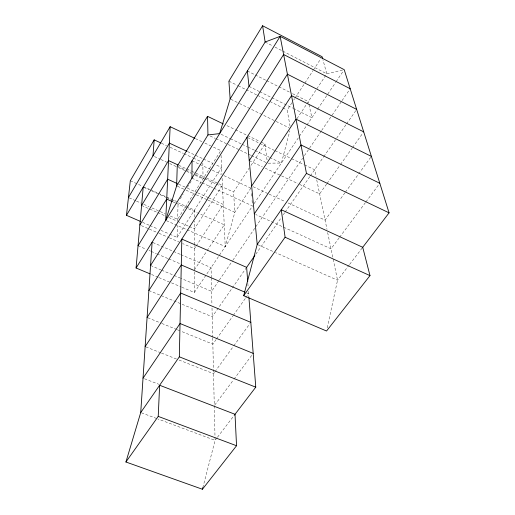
<?xml version="1.0" encoding="UTF-8"?>
<svg xmlns="http://www.w3.org/2000/svg" width="515" height="515" viewBox="0 0 515 515"><rect width="100%" height="100%" fill="white"/><g stroke="black" fill="none" stroke-linecap="round" stroke-linejoin="round"><path stroke-width="0.39" stroke-dasharray="2.58 1.93" d="M181.808 287.216L194.342 292.481L194.374 271.444M194.38 269.1L194.419 245.52M194.419 244.722L194.451 221.012M194.458 217.111L194.47 210.094L178.357 202.878M169.757 234.19L177.096 237.389L177.43 225.583M177.566 220.858L178.081 202.942M327.212 327.894L337.544 280.231L332.98 258.234M202.82 487.699L215.09 440.357L215.013 437.203M268.212 163.171L281.402 163.043L289.861 130.791M166.435 220.69L225.229 246.563L234.853 212.27L251.146 187.724M180.199 198.796L183.128 194.084M187.318 187.357L191.509 180.63M177.096 237.389L221.611 167.459L215.804 164.755M195.726 246.691L194.413 248.7L182.619 243.576M196.164 246.022L223.304 204.455L209.393 198.14M207.918 200.071L234.853 212.27L233.559 192.024L249.279 167.993M251.03 165.321L265.006 143.962L260.693 141.889M290.054 126.188L287.183 110.062L291.986 102.73M293.73 100.058L294.606 98.726M295.037 98.062L312.933 70.716M313.365 70.046L320.787 58.71M194.38 269.886L206.67 251.32M207.114 250.657L224.231 224.804L198.024 213.081M297.001 118.65L306.58 104.217M306.85 103.805L326.78 73.787L342.694 70.014M194.342 292.481L252.556 205.936L213.847 188.213M254.107 203.625L306.554 125.647M306.972 125.023L317.311 109.65M317.736 109.013L335.69 82.323M336.134 81.666L343.312 70.993M218.869 280.733L211.62 291.329L180.726 278.255M219.319 280.076L232.452 260.873M232.902 260.21L302.64 158.247M304.449 155.601L321.206 131.1M321.656 130.443L331.621 115.875M332.072 115.212L341.58 101.307M342.037 100.644L350.187 88.728M246.64 267.356L212.212 316.776L160.667 295.398M255.775 254.236L281.454 217.369M283.289 214.736L284.666 212.759M285.123 212.103L309.888 176.548M310.345 175.892L323.645 156.798M323.768 156.618L346.151 124.482M346.576 123.883L356.206 110.056M216.107 339.578L212.85 344.155L181.074 331.267M216.57 338.922L232.844 316.023M233.308 315.367L245.398 298.359M245.861 297.702L248.648 293.775L246.453 292.835M326.594 184.093L319.635 193.885L298.591 183.932M327.057 183.437L340.048 165.161M340.512 164.51L352.106 148.191M352.569 147.535L363.236 132.522M214.485 372.397L213.538 373.697L178.596 359.856M214.955 371.746L233.366 346.402M233.836 345.752L249.884 323.658M344.928 192.822L325.081 220.143L288.007 202.923M345.398 192.172L358.157 174.611M358.627 173.961L370.916 157.049M214.761 405.015L233.495 379.845M233.977 379.201L252.228 354.674M339.153 237.885L331.023 248.809L255.762 214.536M339.636 237.241L365.457 202.543M365.94 201.906L379.33 183.913M217.034 437.814L215.09 440.357L158.002 419.004M217.51 437.19L235.02 414.292M349.209 264.974L337.544 280.231L275.467 252.575M349.653 264.395L362.727 247.297M141.477 412.824L157.249 418.727M144.522 378.77L158.774 384.261M145.88 346.904L160.751 352.794M161.491 353.084L177.849 359.567M147.824 317.774L161.124 323.169M161.865 323.472L176.645 329.465M177.379 329.767L180.34 330.965M148.887 290.512L159.933 295.095M151.571 274.501L158.208 277.289M158.942 277.604L170.742 282.561M171.482 282.87L181.068 286.9M150.56 265.489L160.86 269.847M161.594 270.156L173.368 275.139M174.102 275.454L179.986 277.939M138.039 245.777L146.086 249.221M149.015 250.477L150.477 251.101M151.21 251.41L156.328 253.605M157.062 253.921L168.038 258.614M168.772 258.929L180.475 263.938M152.858 242.52L180.121 254.275M180.855 254.59L211.073 267.613L211.292 277.096M141.348 225.628L148.719 228.834M149.453 229.149L158.298 232.999M159.032 233.321L168.617 237.486M169.351 237.808L178.937 241.973M142.61 222.351L149.215 225.235M149.949 225.551L158.015 229.072M160.95 230.353L169.023 233.874M129.175 197.869L135.786 200.786M136.514 201.114L140.923 203.058M143.852 204.358L148.99 206.624M151.925 207.925L165.135 213.764M170.272 216.036L177.611 219.281L220.838 150.592L211.427 146.157M141.593 205.479L157.004 212.283M157.738 212.605L165.083 215.849M168.753 217.465L176.825 221.032M177.559 221.36L188.567 226.22M189.301 226.542L194.445 228.808L222.429 185.374L205.678 177.669M173.265 202.015L175.448 202.987M176.175 203.316L197.29 212.759M257.938 244.767L274.74 252.247M130.308 180.759L142.616 186.276M143.344 186.597L149.859 189.514M150.586 189.842L157.828 193.086M158.549 193.408L165.791 196.653M166.512 196.975L176.651 201.513M143.942 187.473L149.067 189.765M151.996 191.078L165.907 197.309M166.641 197.631L171.038 199.601M171.772 199.929L175.428 201.571M177.353 186.224L185.355 189.855M186.082 190.183L195.546 194.47M196.273 194.799L207.191 199.743M178.641 184.183L186.694 187.84M187.428 188.175L196.942 192.494M197.676 192.822L208.659 197.805M154.423 156.547L160.229 159.212M160.95 159.547L166.757 162.212M169.66 163.545L177.643 167.214M178.37 167.549L191.432 173.542M195.056 175.209L203.039 178.879L202.833 163.236M191.941 178.184L201.429 182.529M202.163 182.864L213.12 187.878M178.737 165.276L186.018 168.624M186.745 168.959L191.117 170.967M191.844 171.302L204.951 177.334M177.25 166.145L185.194 169.796M185.915 170.13L190.968 172.448M195.301 174.443L203.959 178.422M204.68 178.757L215.508 183.733M216.229 184.061L233.559 192.024M161.44 143.228L166.525 145.591M170.156 147.277L183.224 153.348M183.952 153.682L192.661 157.732M193.389 158.073L200.644 161.446M253.11 186.72L268.379 193.807M269.107 194.149L285.098 201.571M192.044 160.835L199.305 164.201M200.032 164.536L221.102 174.302M224.006 175.654L250.889 188.11L251.03 189.662M187.511 151.565L202.749 158.665M203.47 159.006L212.901 163.397M195.494 138.644L202.015 141.715M204.912 143.08L210.699 145.816M249.234 160.609L262.302 166.783M265.206 168.16L297.863 183.591M210.139 135.986L215.219 138.393M215.946 138.735L247.857 153.882M248.578 154.23L250.754 155.26M251.481 155.607L265.985 162.489M221.122 134.293L229.838 138.445M230.566 138.793L241.458 143.988M242.185 144.335L247.264 146.762M247.992 147.11L254.532 150.226M255.253 150.573L269.055 157.152M269.783 157.5L281.402 163.043M226.928 125.66L234.834 129.458M235.548 129.806L247.046 135.329M247.76 135.677L259.972 141.548M247.734 137.621L259.245 143.151M259.966 143.492L274.353 150.399M275.068 150.747L290.898 158.343M291.612 158.691L303.844 164.562M304.565 164.903L314.633 169.738L316.088 176.748M230.855 99.266L238.754 103.135M239.475 103.489L275.383 121.096M276.104 121.443L289.031 127.784M228.911 81.164L237.544 85.445M238.265 85.805L245.462 89.372M246.176 89.726L256.972 95.082M257.687 95.436L269.197 101.146M269.918 101.5L282.149 107.564M282.87 107.925L287.183 110.062M249.022 86.398L259.026 91.38M259.74 91.734L271.173 97.425M271.888 97.779L292.61 108.086M293.325 108.446L311.903 117.69L308.833 103.888M247.342 70.948L254.513 74.553M255.228 74.913L265.991 80.321M266.712 80.681L278.19 86.449M278.905 86.81L289.668 92.217M292.539 93.659L308.318 101.59L308.659 103.122M265.135 42.018L272.223 45.674M275.055 47.129L282.143 50.785M282.851 51.146L326.78 73.787L322.911 59.682M316.731 179.864L327.012 229.439M327.649 232.535L332.819 257.449M265.006 143.962L267.143 160.873M251.397 193.537L251.687 196.633M252.047 200.509L252.337 203.612M247.857 283.366L248.166 287.37M248.468 291.374L248.893 296.955M221.057 155.408L221.933 174.469M222.107 178.364L225.229 246.563M211.311 277.888L211.935 304.848M212.013 308.028L212.689 337.119M212.708 337.898L214.259 404.861M214.279 405.659L214.993 436.417"/><path stroke-width="0.77" d="M191.941 178.184L192.044 160.835M125.924 462L158.227 416.39L159.637 385.252L235.02 414.292L236.54 445.745L202.414 489.25L125.924 462L140.724 412.547L179.336 356.818L181.827 239.082L246.64 267.356L247.734 281.769M194.773 138.303L170.15 126.696L165.701 220.369L176.626 185.896L177.25 166.145L207.532 116.332L223.336 123.935M140.724 412.547L152.118 242.205M152.968 155.884L154.185 139.855L160.719 142.887M150.09 273.883L136.082 267.993L143.209 187.145M140.408 221.392L126.471 215.315L130.308 180.759L154.185 139.855M202.414 489.25L202.82 487.699M243.685 295.7L285.098 237.228L281.261 209.734L362.727 247.297L369.989 275.615L326.536 331.016L243.685 295.7L257.21 244.438L306.444 173.388L280.147 36.353L265.135 42.018L230.134 98.912L219.667 133.597L207.963 134.949L176.626 185.896M128.441 197.541L170.15 126.696M126.471 215.315L169.371 143.119L186.784 151.23M141.593 205.479L168.54 160.583L178.01 164.942M139.874 224.984L167.658 179.201L177.173 183.52M322.499 58.195L322.094 56.708L262.599 25.75L228.911 81.164L230.134 98.912M138.039 245.777L166.712 199.086L172.538 201.687M136.082 267.993L280.147 36.353L344.207 69.66L389.076 212.843L362.335 247.805M150.56 265.489L283.63 54.5L350.187 88.728M148.887 290.512L287.415 74.199L356.663 109.399M147.084 317.472L181.28 264.968L244.992 292.211M249.234 160.609L291.529 95.668L363.706 131.872M145.133 346.608L180.688 293.022L250.831 322.364M251.655 186.044L296.035 119.145L371.386 156.399M143.022 378.19L180.044 323.523L253.193 353.38M254.301 213.867L300.985 144.934L379.806 183.269M246.608 267.401L254.861 255.549M234.46 415.032L255.762 387.171L248.951 297.747M158.227 416.39L236.54 445.745M179.336 356.818L255.762 387.171M285.098 237.228L369.989 275.615M306.444 173.388L389.076 212.843M262.599 25.75L265.135 42.018M247.342 70.948L249.022 86.398M247.02 137.28L257.21 244.438M207.532 116.332L207.963 134.949"/></g></svg>
